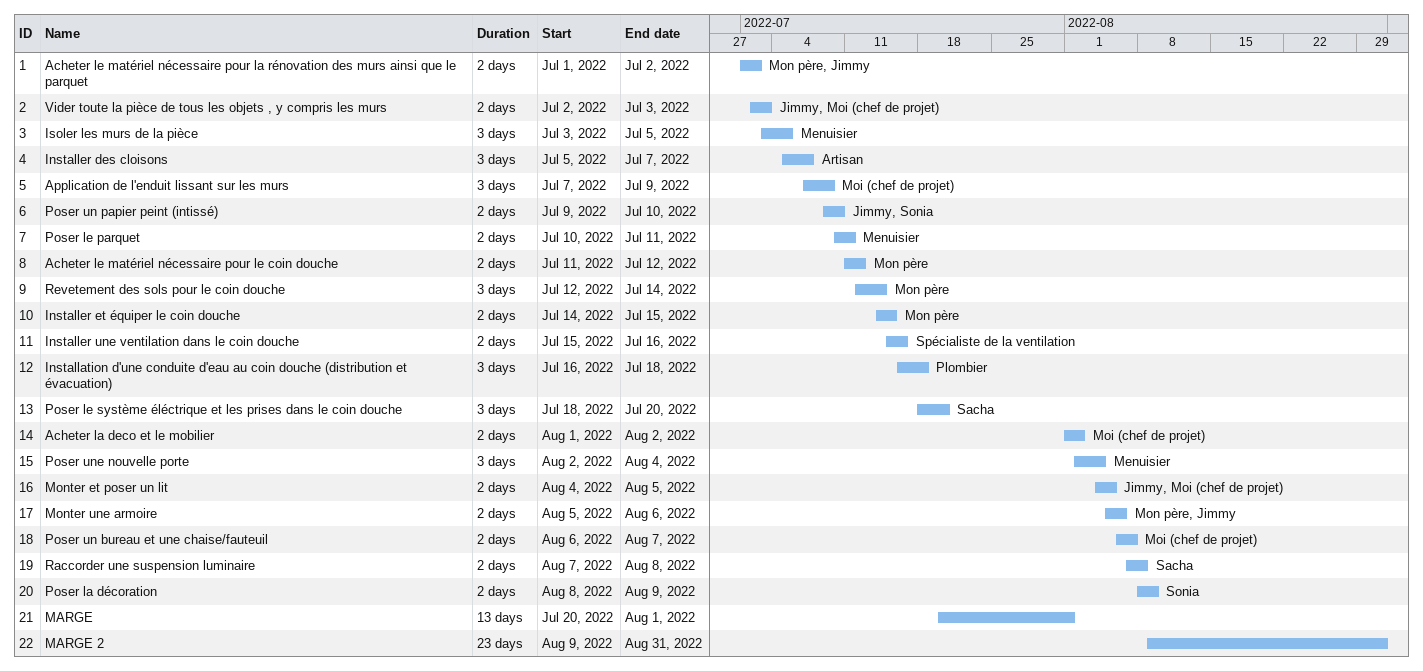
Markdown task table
| ID | Task | Duration | Start | Finish | Resources |
|---|---|---|---|---|---|
| 1 | Acheter le matériel nécessaire pour la rénovation des murs ainsi que le parquet | 2d | 2022-07-01 | 2022-07-02 | Mon père, Jimmy |
| 2 | Vider toute la pièce de tous les objets , y compris les murs | 2d | 2022-07-02 | 2022-07-03 | Jimmy, Moi (chef de projet) |
| 3 | Isoler les murs de la pièce | 3d | 2022-07-03 | 2022-07-05 | Menuisier |
| 4 | Installer des cloisons | 3d | 2022-07-05 | 2022-07-07 | Artisan |
| 5 | Application de l'enduit lissant sur les murs | 3d | 2022-07-07 | 2022-07-09 | Moi (chef de projet) |
| 6 | Poser un papier peint (intissé) | 2d | 2022-07-09 | 2022-07-10 | Jimmy, Sonia |
| 7 | Poser le parquet | 2d | 2022-07-10 | 2022-07-11 | Menuisier |
| 8 | Acheter le matériel nécessaire pour le coin douche | 2d | 2022-07-11 | 2022-07-12 | Mon père |
| 9 | Revetement des sols pour le coin douche | 3d | 2022-07-12 | 2022-07-14 | Mon père |
| 10 | Installer et équiper le coin douche | 2d | 2022-07-14 | 2022-07-15 | Mon père |
| 11 | Installer une ventilation dans le coin douche | 2d | 2022-07-15 | 2022-07-16 | Spécialiste de la ventilation |
| 12 | Installation d'une conduite d'eau au coin douche (distribution et évacuation) | 3d | 2022-07-16 | 2022-07-18 | Plombier |
| 13 | Poser le système éléctrique et les prises dans le coin douche | 3d | 2022-07-18 | 2022-07-20 | Sacha |
| 14 | Acheter la deco et le mobilier | 2d | 2022-08-01 | 2022-08-02 | Moi (chef de projet) |
| 15 | Poser une nouvelle porte | 3d | 2022-08-02 | 2022-08-04 | Menuisier |
| 16 | Monter et poser un lit | 2d | 2022-08-04 | 2022-08-05 | Jimmy, Moi (chef de projet) |
| 17 | Monter une armoire | 2d | 2022-08-05 | 2022-08-06 | Mon père, Jimmy |
| 18 | Poser un bureau et une chaise/fauteuil | 2d | 2022-08-06 | 2022-08-07 | Moi (chef de projet) |
| 19 | Raccorder une suspension luminaire | 2d | 2022-08-07 | 2022-08-08 | Sacha |
| 20 | Poser la décoration | 2d | 2022-08-08 | 2022-08-09 | Sonia |
| 21 | MARGE | 13d | 2022-07-20 | 2022-08-01 |  |
| 22 | MARGE 2 | 23d | 2022-08-09 | 2022-08-31 |  |
